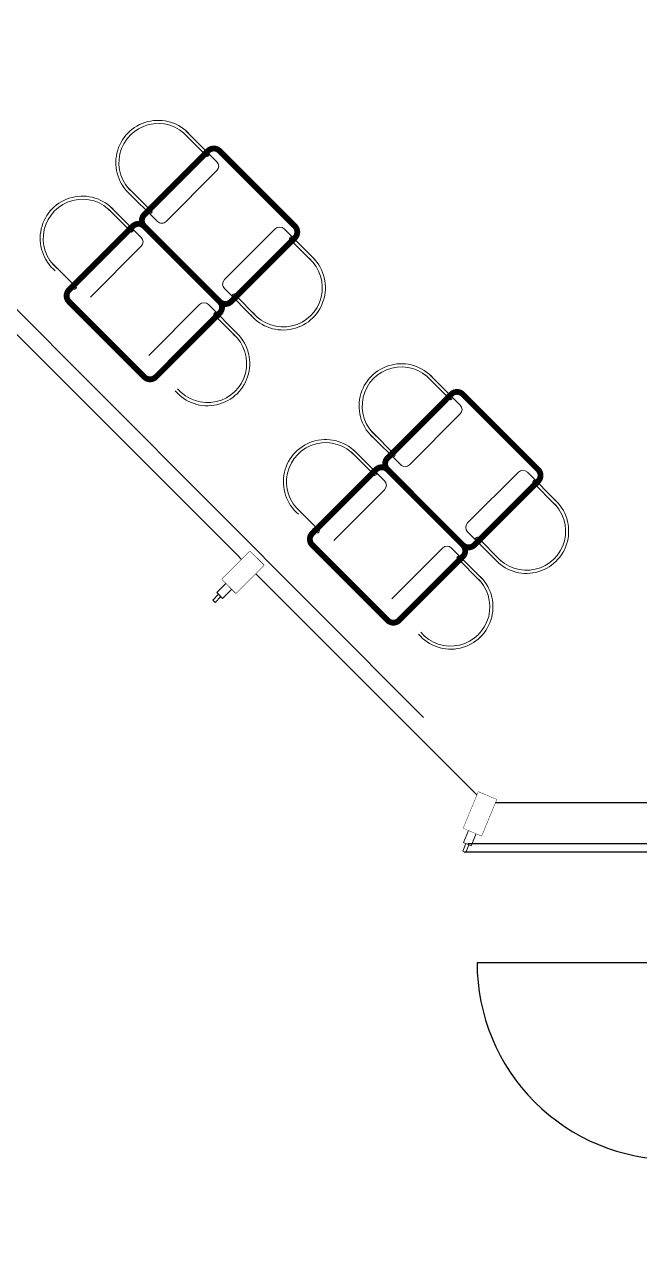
# Model space of a CAD drawing. Header units: centimetres. Extents: x -72470 to -43129, y -18750 to -16337.
# Drawn here: x -64049 to -63674, y -18427 to -17680 of the extents above; entities that cross this region are included whole.
import ezdxf

# ---------------------------------------------------------------- set-up
doc = ezdxf.new("R2010")
doc.units = ezdxf.units.CM
doc.header["$MEASUREMENT"] = 0
for name, color, linetype in [('11-021_3001-BLOK_B_ZEMIN_KAT$0$2DCAM1', 6, 'Continuous'), ('11-021_3001-BLOK_B_ZEMIN_KAT$0$2DKAPI', 180, 'Continuous'), ('11-021_500-BLOK B-str_zemin_kat$0$2DTARAMA1', 253, 'Continuous')]:
    doc.layers.add(name, color=color, linetype=linetype)
doc.layers.add('TEFRIS', color=30, linetype='Continuous', lineweight=9)

# ---------------------------------------------------------------- blocks, each defined once
blk = doc.blocks.new('DDDD')
at = {"layer": 'TEFRIS', "color": 0, "linetype": 'Continuous'}
for p, q in [((-75389.21, -9770.79), (-75389.18, -9770.77)), ((-75389.18, -9770.77), (-75389.21, -9770.79)), ((-75355.24, -9770.94), (-75340.98, -9785.15)), ((-75353.94, -9769.55), (-75335, -9788.42)), ((-75334.99, -9793.81), (-75365.94, -9824.88)), ((-75371.33, -9824.89), (-75390.6, -9805.69)), ((-75374.62, -9818.92), (-75389.19, -9804.4)), ((-75435.41, -9817.01), (-75435.38, -9816.98)), ((-75435.38, -9816.98), (-75435.41, -9817.01)), ((-75401.44, -9817.16), (-75387.18, -9831.37)), ((-75400.14, -9815.77), (-75381.2, -9834.64)), ((-75299.4, -9829.4), (-75330.45, -9860.36)), ((-75275.13, -9848.35), (-75294, -9829.41)), ((-75276.52, -9849.65), (-75290.73, -9835.39)), ((-75381.19, -9840.03), (-75412.14, -9871.1)), ((-75420.83, -9865.14), (-75435.4, -9850.62)), ((-75330.46, -9865.75), (-75311.27, -9885.01)), ((-75324.49, -9869.04), (-75309.97, -9883.61)), ((-75345.61, -9875.61), (-75376.67, -9906.57)), ((-75321.34, -9894.56), (-75340.21, -9875.62)), ((-75322.73, -9895.86), (-75336.94, -9881.6)), ((-75276.36, -9883.61), (-75276.34, -9883.59)), ((-75276.34, -9883.59), (-75276.36, -9883.61))]:
    blk.add_line(p, q, dxfattribs=at)
at = {"layer": 'TEFRIS', "color": 0, "linetype": 'Continuous', "const_width": 3.56}
for points in [[(-75287.42, -9834.87), (-75326.31, -9873.77, -0.414214), (-75333.38, -9873.77), (-75379.35, -9827.81, -0.414214), (-75379.35, -9820.74), (-75340.46, -9781.84, -0.414214), (-75333.39, -9781.84), (-75287.42, -9827.8, -0.414214)], [(-75333.38, -9880.84), (-75372.27, -9919.73, -0.414214), (-75379.34, -9919.73), (-75425.31, -9873.77, -0.414214), (-75425.31, -9866.7), (-75386.42, -9827.81, -0.414214), (-75379.35, -9827.81), (-75333.38, -9873.77, -0.414214)]]:
    blk.add_lwpolyline(points, format="xyb", close=True, dxfattribs=at)
at = {"layer": 'TEFRIS', "color": 0, "linetype": 'Continuous'}
for centre, radius, start, end in [((-75370.91, -9789), 25.81, 41.3071, 229.91069), ((-75370.91, -9789), 23.91, 41.3071, 229.91069), ((-75344.15, -9780.65), 1.87, 284.48696, 345.71678), ((-75341.45, -9783.34), 1.87, 284.48696, 345.71678), ((-75337.69, -9791.12), 3.81, 315.10187, 45.10187), ((-75417.11, -9835.22), 25.81, 41.3071, 229.91069), ((-75417.11, -9835.22), 23.91, 41.3071, 229.91069), ((-75379.14, -9815.76), 1.87, 284.48696, 345.71678), ((-75376.44, -9818.46), 1.87, 284.48696, 345.71678), ((-75390.35, -9826.87), 1.87, 284.48696, 345.71678), ((-75368.64, -9822.19), 3.81, 225.10187, 315.10187), ((-75387.65, -9829.56), 1.87, 284.48696, 345.71678), ((-75383.89, -9837.34), 3.81, 315.10187, 45.10187), ((-75296.7, -9832.1), 3.81, 44.90738, 134.90738), ((-75288.92, -9835.86), 1.87, 104.29246, 165.52229), ((-75286.23, -9838.56), 1.87, 104.29246, 165.52229), ((-75294.57, -9865.32), 25.81, 220.09856, 48.70214), ((-75294.57, -9865.32), 23.91, 220.09856, 48.70214), ((-75425.34, -9861.98), 1.87, 284.48696, 345.71678), ((-75422.64, -9864.67), 1.87, 284.48696, 345.71678), ((-75327.76, -9863.06), 3.81, 134.90738, 224.90738), ((-75324.03, -9870.85), 1.87, 104.29246, 165.52229), ((-75321.34, -9873.55), 1.87, 104.29246, 165.52229), ((-75342.91, -9878.31), 3.81, 44.90738, 134.90738), ((-75335.13, -9882.07), 1.87, 104.29246, 165.52229), ((-75332.44, -9884.77), 1.87, 104.29246, 165.52229), ((-75340.79, -9911.53), 25.81, 220.09856, 48.70214), ((-75340.79, -9911.53), 23.91, 220.09856, 48.70214)]:
    blk.add_arc(centre, radius, start, end, dxfattribs=at)

msp = doc.modelspace()

# ---------------------------------------------------------------- linework, layer by layer
at = {"layer": '11-021_3001-BLOK_B_ZEMIN_KAT$0$2DCAM1'}
for points in [[(-63780.66, -18184.44), (-63652.81, -18184.44), (-63652.81, -18424.46)], [(-63778.58, -18179.44), (-63647.81, -18179.44), (-63647.81, -18424.45)]]:
    msp.add_lwpolyline(points, dxfattribs=at)
at = {"layer": '11-021_3001-BLOK_B_ZEMIN_KAT$0$2DKAPI'}
msp.add_lwpolyline([(-63652.84, -18252.27), (-63772.84, -18252.27, 0.414214), (-63652.84, -18372.27)], format="xyb", dxfattribs=at)
at = {"layer": 'TEFRIS', "color": 0, "linetype": 'Continuous'}
msp.add_lwpolyline([(-64665.81, -17256.85), (-63768.23, -18154.44)], dxfattribs=at)
for points in [[(-63903.07, -18009.69), (-63911.56, -18001.21), (-63928.53, -18018.18), (-63920.05, -18026.66)], [(-63904.49, -18009.69), (-63911.56, -18002.62), (-63927.12, -18018.18), (-63920.05, -18025.25)], [(-63922.52, -18024.19), (-63926.06, -18020.65), (-63931.71, -18026.31), (-63928.18, -18029.84)], [(-63929.24, -18028.78), (-63930.65, -18027.37), (-63934.19, -18030.9), (-63932.77, -18032.32)], [(-63760.95, -18152.55), (-63772.04, -18147.96), (-63781.22, -18170.13), (-63770.14, -18174.72)], [(-63762.26, -18153.09), (-63771.5, -18149.26), (-63779.92, -18169.59), (-63770.68, -18173.42)], [(-63773.37, -18173.38), (-63777.99, -18171.47), (-63781.05, -18178.86), (-63776.43, -18180.77)], [(-63777.82, -18180.2), (-63779.67, -18179.44), (-63781.58, -18184.05), (-63779.73, -18184.82)], [(-63777.82, -18180.2), (-63779.67, -18179.44), (-63781.58, -18184.05), (-63779.73, -18184.82)], [(-63777.82, -18180.2), (-63779.67, -18179.44), (-63781.58, -18184.05), (-63779.73, -18184.82)], [(-63777.82, -18180.2), (-63779.67, -18179.44), (-63781.58, -18184.05), (-63779.73, -18184.82)], [(-63777.82, -18180.2), (-63779.67, -18179.44), (-63781.58, -18184.05), (-63779.73, -18184.82)], [(-63777.82, -18180.2), (-63779.67, -18179.44), (-63781.58, -18184.05), (-63779.73, -18184.82)], [(-63777.82, -18180.2), (-63779.67, -18179.44), (-63781.58, -18184.05), (-63779.73, -18184.82)], [(-63777.82, -18180.2), (-63779.67, -18179.44), (-63781.58, -18184.05), (-63779.73, -18184.82)], [(-63777.82, -18180.2), (-63779.67, -18179.44), (-63781.58, -18184.05), (-63779.73, -18184.82)], [(-63777.82, -18180.2), (-63779.67, -18179.44), (-63781.58, -18184.05), (-63779.73, -18184.82)], [(-63777.82, -18180.2), (-63779.67, -18179.44), (-63781.58, -18184.05), (-63779.73, -18184.82)], [(-63777.82, -18180.2), (-63779.67, -18179.44), (-63781.58, -18184.05), (-63779.73, -18184.82)], [(-63777.82, -18180.2), (-63779.67, -18179.44), (-63781.58, -18184.05), (-63779.73, -18184.82)], [(-63777.82, -18180.2), (-63779.67, -18179.44), (-63781.58, -18184.05), (-63779.73, -18184.82)], [(-63777.82, -18180.2), (-63779.67, -18179.44), (-63781.58, -18184.05), (-63779.73, -18184.82)], [(-63777.82, -18180.2), (-63779.67, -18179.44), (-63781.58, -18184.05), (-63779.73, -18184.82)], [(-63777.82, -18180.2), (-63779.67, -18179.44), (-63781.58, -18184.05), (-63779.73, -18184.82)], [(-63777.82, -18180.2), (-63779.67, -18179.44), (-63781.58, -18184.05), (-63779.73, -18184.82)], [(-63777.82, -18180.2), (-63779.67, -18179.44), (-63781.58, -18184.05), (-63779.73, -18184.82)], [(-63777.82, -18180.2), (-63779.67, -18179.44), (-63781.58, -18184.05), (-63779.73, -18184.82)], [(-63777.82, -18180.2), (-63779.67, -18179.44), (-63781.58, -18184.05), (-63779.73, -18184.82)], [(-63777.82, -18180.2), (-63779.67, -18179.44), (-63781.58, -18184.05), (-63779.73, -18184.82)], [(-63777.82, -18180.2), (-63779.67, -18179.44), (-63781.58, -18184.05), (-63779.73, -18184.82)], [(-63777.82, -18180.2), (-63779.67, -18179.44), (-63781.58, -18184.05), (-63779.73, -18184.82)], [(-63777.82, -18180.2), (-63779.67, -18179.44), (-63781.58, -18184.05), (-63779.73, -18184.82)]]:
    msp.add_lwpolyline(points, close=True, dxfattribs=at)

# ---------------------------------------------------------------- block references
for p in [(11403.34, -7975.01), (11551.84, -8123.51)]:
    msp.add_blockref('DDDD', p, dxfattribs=at)

# ---------------------------------------------------------------- next in the draw order: wipeouts: each hides what was drawn before it
at = {"color": 0, "linetype": 'Continuous'}
for points in [[(-63903.07, -18009.69), (-63920.05, -18026.66), (-63928.53, -18018.18), (-63911.56, -18001.21)], [(-63760.95, -18152.55), (-63770.14, -18174.72), (-63781.22, -18170.13), (-63772.04, -18147.96)]]:
    msp.add_wipeout(points, dxfattribs=at).dxf.layer = 'TEFRIS'

# ---------------------------------------------------------------- next in the draw order: linework, layer by layer
at = {"layer": 'TEFRIS', "color": 0, "linetype": 'Continuous'}
msp.add_lwpolyline([(-64665.81, -17256.85), (-63768.23, -18154.44)], dxfattribs=at)
for points in [[(-63903.07, -18009.69), (-63911.56, -18001.21), (-63928.53, -18018.18), (-63920.05, -18026.66)], [(-63904.49, -18009.69), (-63911.56, -18002.62), (-63927.12, -18018.18), (-63920.05, -18025.25)], [(-63922.52, -18024.19), (-63926.06, -18020.65), (-63931.71, -18026.31), (-63928.18, -18029.84)], [(-63929.24, -18028.78), (-63930.65, -18027.37), (-63934.19, -18030.9), (-63932.77, -18032.32)], [(-63760.95, -18152.55), (-63772.04, -18147.96), (-63781.22, -18170.13), (-63770.14, -18174.72)], [(-63762.26, -18153.09), (-63771.5, -18149.26), (-63779.92, -18169.59), (-63770.68, -18173.42)], [(-63773.37, -18173.38), (-63777.99, -18171.47), (-63781.05, -18178.86), (-63776.43, -18180.77)]]:
    msp.add_lwpolyline(points, close=True, dxfattribs=at)

# ---------------------------------------------------------------- next in the draw order: wipeouts: each hides what was drawn before it
at = {"color": 0, "linetype": 'Continuous'}
for points in [[(-63903.07, -18009.69), (-63920.05, -18026.66), (-63928.53, -18018.18), (-63911.56, -18001.21)], [(-63760.95, -18152.55), (-63770.14, -18174.72), (-63781.22, -18170.13), (-63772.04, -18147.96)]]:
    msp.add_wipeout(points, dxfattribs=at).dxf.layer = 'TEFRIS'

# ---------------------------------------------------------------- next in the draw order: linework, layer by layer
at = {"layer": 'TEFRIS', "color": 0, "linetype": 'Continuous'}
msp.add_lwpolyline([(-64665.81, -17256.85), (-63768.23, -18154.44)], dxfattribs=at)
for points in [[(-63903.07, -18009.69), (-63911.56, -18001.21), (-63928.53, -18018.18), (-63920.05, -18026.66)], [(-63904.49, -18009.69), (-63911.56, -18002.62), (-63927.12, -18018.18), (-63920.05, -18025.25)], [(-63922.52, -18024.19), (-63926.06, -18020.65), (-63931.71, -18026.31), (-63928.18, -18029.84)], [(-63929.24, -18028.78), (-63930.65, -18027.37), (-63934.19, -18030.9), (-63932.77, -18032.32)], [(-63760.95, -18152.55), (-63772.04, -18147.96), (-63781.22, -18170.13), (-63770.14, -18174.72)], [(-63762.26, -18153.09), (-63771.5, -18149.26), (-63779.92, -18169.59), (-63770.68, -18173.42)], [(-63773.37, -18173.38), (-63777.99, -18171.47), (-63781.05, -18178.86), (-63776.43, -18180.77)]]:
    msp.add_lwpolyline(points, close=True, dxfattribs=at)

# ---------------------------------------------------------------- next in the draw order: wipeouts: each hides what was drawn before it
at = {"color": 0, "linetype": 'Continuous'}
for points in [[(-63903.07, -18009.69), (-63920.05, -18026.66), (-63928.53, -18018.18), (-63911.56, -18001.21)], [(-63760.95, -18152.55), (-63770.14, -18174.72), (-63781.22, -18170.13), (-63772.04, -18147.96)]]:
    msp.add_wipeout(points, dxfattribs=at).dxf.layer = 'TEFRIS'

# ---------------------------------------------------------------- next in the draw order: linework, layer by layer
at = {"layer": 'TEFRIS', "color": 0, "linetype": 'Continuous'}
msp.add_lwpolyline([(-64665.81, -17256.85), (-63768.23, -18154.44)], dxfattribs=at)
for points in [[(-63903.07, -18009.69), (-63911.56, -18001.21), (-63928.53, -18018.18), (-63920.05, -18026.66)], [(-63904.49, -18009.69), (-63911.56, -18002.62), (-63927.12, -18018.18), (-63920.05, -18025.25)], [(-63922.52, -18024.19), (-63926.06, -18020.65), (-63931.71, -18026.31), (-63928.18, -18029.84)], [(-63929.24, -18028.78), (-63930.65, -18027.37), (-63934.19, -18030.9), (-63932.77, -18032.32)], [(-63760.95, -18152.55), (-63772.04, -18147.96), (-63781.22, -18170.13), (-63770.14, -18174.72)], [(-63762.26, -18153.09), (-63771.5, -18149.26), (-63779.92, -18169.59), (-63770.68, -18173.42)], [(-63773.37, -18173.38), (-63777.99, -18171.47), (-63781.05, -18178.86), (-63776.43, -18180.77)]]:
    msp.add_lwpolyline(points, close=True, dxfattribs=at)

# ---------------------------------------------------------------- next in the draw order: wipeouts: each hides what was drawn before it
at = {"color": 0, "linetype": 'Continuous'}
for points in [[(-63903.07, -18009.69), (-63920.05, -18026.66), (-63928.53, -18018.18), (-63911.56, -18001.21)], [(-63760.95, -18152.55), (-63770.14, -18174.72), (-63781.22, -18170.13), (-63772.04, -18147.96)]]:
    msp.add_wipeout(points, dxfattribs=at).dxf.layer = 'TEFRIS'

# ---------------------------------------------------------------- next in the draw order: linework, layer by layer
at = {"layer": 'TEFRIS', "color": 0, "linetype": 'Continuous'}
msp.add_lwpolyline([(-64665.81, -17256.85), (-63768.23, -18154.44)], dxfattribs=at)
for points in [[(-63903.07, -18009.69), (-63911.56, -18001.21), (-63928.53, -18018.18), (-63920.05, -18026.66)], [(-63904.49, -18009.69), (-63911.56, -18002.62), (-63927.12, -18018.18), (-63920.05, -18025.25)], [(-63922.52, -18024.19), (-63926.06, -18020.65), (-63931.71, -18026.31), (-63928.18, -18029.84)], [(-63929.24, -18028.78), (-63930.65, -18027.37), (-63934.19, -18030.9), (-63932.77, -18032.32)], [(-63760.95, -18152.55), (-63772.04, -18147.96), (-63781.22, -18170.13), (-63770.14, -18174.72)], [(-63762.26, -18153.09), (-63771.5, -18149.26), (-63779.92, -18169.59), (-63770.68, -18173.42)], [(-63773.37, -18173.38), (-63777.99, -18171.47), (-63781.05, -18178.86), (-63776.43, -18180.77)]]:
    msp.add_lwpolyline(points, close=True, dxfattribs=at)

# ---------------------------------------------------------------- next in the draw order: wipeouts: each hides what was drawn before it
at = {"color": 0, "linetype": 'Continuous'}
for points in [[(-63903.07, -18009.69), (-63920.05, -18026.66), (-63928.53, -18018.18), (-63911.56, -18001.21)], [(-63760.95, -18152.55), (-63770.14, -18174.72), (-63781.22, -18170.13), (-63772.04, -18147.96)]]:
    msp.add_wipeout(points, dxfattribs=at).dxf.layer = 'TEFRIS'

# ---------------------------------------------------------------- next in the draw order: linework, layer by layer
at = {"layer": 'TEFRIS', "color": 0, "linetype": 'Continuous'}
msp.add_lwpolyline([(-64665.81, -17256.85), (-63768.23, -18154.44)], dxfattribs=at)
for points in [[(-63903.07, -18009.69), (-63911.56, -18001.21), (-63928.53, -18018.18), (-63920.05, -18026.66)], [(-63904.49, -18009.69), (-63911.56, -18002.62), (-63927.12, -18018.18), (-63920.05, -18025.25)], [(-63922.52, -18024.19), (-63926.06, -18020.65), (-63931.71, -18026.31), (-63928.18, -18029.84)], [(-63929.24, -18028.78), (-63930.65, -18027.37), (-63934.19, -18030.9), (-63932.77, -18032.32)], [(-63760.95, -18152.55), (-63772.04, -18147.96), (-63781.22, -18170.13), (-63770.14, -18174.72)], [(-63762.26, -18153.09), (-63771.5, -18149.26), (-63779.92, -18169.59), (-63770.68, -18173.42)], [(-63773.37, -18173.38), (-63777.99, -18171.47), (-63781.05, -18178.86), (-63776.43, -18180.77)]]:
    msp.add_lwpolyline(points, close=True, dxfattribs=at)

# ---------------------------------------------------------------- next in the draw order: wipeouts: each hides what was drawn before it
at = {"color": 0, "linetype": 'Continuous'}
for points in [[(-63903.07, -18009.69), (-63920.05, -18026.66), (-63928.53, -18018.18), (-63911.56, -18001.21)], [(-63760.95, -18152.55), (-63770.14, -18174.72), (-63781.22, -18170.13), (-63772.04, -18147.96)]]:
    msp.add_wipeout(points, dxfattribs=at).dxf.layer = 'TEFRIS'

# ---------------------------------------------------------------- next in the draw order: linework, layer by layer
at = {"layer": 'TEFRIS', "color": 0, "linetype": 'Continuous'}
msp.add_lwpolyline([(-64665.81, -17256.85), (-63768.23, -18154.44)], dxfattribs=at)
for points in [[(-63903.07, -18009.69), (-63911.56, -18001.21), (-63928.53, -18018.18), (-63920.05, -18026.66)], [(-63904.49, -18009.69), (-63911.56, -18002.62), (-63927.12, -18018.18), (-63920.05, -18025.25)], [(-63922.52, -18024.19), (-63926.06, -18020.65), (-63931.71, -18026.31), (-63928.18, -18029.84)], [(-63929.24, -18028.78), (-63930.65, -18027.37), (-63934.19, -18030.9), (-63932.77, -18032.32)], [(-63760.95, -18152.55), (-63772.04, -18147.96), (-63781.22, -18170.13), (-63770.14, -18174.72)], [(-63762.26, -18153.09), (-63771.5, -18149.26), (-63779.92, -18169.59), (-63770.68, -18173.42)], [(-63773.37, -18173.38), (-63777.99, -18171.47), (-63781.05, -18178.86), (-63776.43, -18180.77)]]:
    msp.add_lwpolyline(points, close=True, dxfattribs=at)

# ---------------------------------------------------------------- next in the draw order: wipeouts: each hides what was drawn before it
at = {"color": 0, "linetype": 'Continuous'}
for points in [[(-63903.07, -18009.69), (-63920.05, -18026.66), (-63928.53, -18018.18), (-63911.56, -18001.21)], [(-63760.95, -18152.55), (-63770.14, -18174.72), (-63781.22, -18170.13), (-63772.04, -18147.96)]]:
    msp.add_wipeout(points, dxfattribs=at).dxf.layer = 'TEFRIS'

# ---------------------------------------------------------------- next in the draw order: linework, layer by layer
at = {"layer": 'TEFRIS', "color": 0, "linetype": 'Continuous'}
msp.add_lwpolyline([(-64665.81, -17256.85), (-63768.23, -18154.44)], dxfattribs=at)
for points in [[(-63903.07, -18009.69), (-63911.56, -18001.21), (-63928.53, -18018.18), (-63920.05, -18026.66)], [(-63904.49, -18009.69), (-63911.56, -18002.62), (-63927.12, -18018.18), (-63920.05, -18025.25)], [(-63922.52, -18024.19), (-63926.06, -18020.65), (-63931.71, -18026.31), (-63928.18, -18029.84)], [(-63929.24, -18028.78), (-63930.65, -18027.37), (-63934.19, -18030.9), (-63932.77, -18032.32)], [(-63760.95, -18152.55), (-63772.04, -18147.96), (-63781.22, -18170.13), (-63770.14, -18174.72)], [(-63762.26, -18153.09), (-63771.5, -18149.26), (-63779.92, -18169.59), (-63770.68, -18173.42)], [(-63773.37, -18173.38), (-63777.99, -18171.47), (-63781.05, -18178.86), (-63776.43, -18180.77)]]:
    msp.add_lwpolyline(points, close=True, dxfattribs=at)

# ---------------------------------------------------------------- next in the draw order: wipeouts: each hides what was drawn before it
at = {"color": 0, "linetype": 'Continuous'}
for points in [[(-63903.07, -18009.69), (-63920.05, -18026.66), (-63928.53, -18018.18), (-63911.56, -18001.21)], [(-63760.95, -18152.55), (-63770.14, -18174.72), (-63781.22, -18170.13), (-63772.04, -18147.96)]]:
    msp.add_wipeout(points, dxfattribs=at).dxf.layer = 'TEFRIS'

# ---------------------------------------------------------------- next in the draw order: linework, layer by layer
at = {"layer": 'TEFRIS', "color": 0, "linetype": 'Continuous'}
msp.add_lwpolyline([(-64665.81, -17256.85), (-63768.23, -18154.44)], dxfattribs=at)
for points in [[(-63903.07, -18009.69), (-63911.56, -18001.21), (-63928.53, -18018.18), (-63920.05, -18026.66)], [(-63904.49, -18009.69), (-63911.56, -18002.62), (-63927.12, -18018.18), (-63920.05, -18025.25)], [(-63922.52, -18024.19), (-63926.06, -18020.65), (-63931.71, -18026.31), (-63928.18, -18029.84)], [(-63929.24, -18028.78), (-63930.65, -18027.37), (-63934.19, -18030.9), (-63932.77, -18032.32)], [(-63760.95, -18152.55), (-63772.04, -18147.96), (-63781.22, -18170.13), (-63770.14, -18174.72)], [(-63762.26, -18153.09), (-63771.5, -18149.26), (-63779.92, -18169.59), (-63770.68, -18173.42)], [(-63773.37, -18173.38), (-63777.99, -18171.47), (-63781.05, -18178.86), (-63776.43, -18180.77)]]:
    msp.add_lwpolyline(points, close=True, dxfattribs=at)

# ---------------------------------------------------------------- next in the draw order: wipeouts: each hides what was drawn before it
at = {"color": 0, "linetype": 'Continuous'}
for points in [[(-63903.07, -18009.69), (-63920.05, -18026.66), (-63928.53, -18018.18), (-63911.56, -18001.21)], [(-63760.95, -18152.55), (-63770.14, -18174.72), (-63781.22, -18170.13), (-63772.04, -18147.96)]]:
    msp.add_wipeout(points, dxfattribs=at).dxf.layer = 'TEFRIS'

# ---------------------------------------------------------------- next in the draw order: linework, layer by layer
at = {"layer": 'TEFRIS', "color": 0, "linetype": 'Continuous'}
msp.add_lwpolyline([(-64665.81, -17256.85), (-63768.23, -18154.44)], dxfattribs=at)
for points in [[(-63903.07, -18009.69), (-63911.56, -18001.21), (-63928.53, -18018.18), (-63920.05, -18026.66)], [(-63904.49, -18009.69), (-63911.56, -18002.62), (-63927.12, -18018.18), (-63920.05, -18025.25)], [(-63922.52, -18024.19), (-63926.06, -18020.65), (-63931.71, -18026.31), (-63928.18, -18029.84)], [(-63929.24, -18028.78), (-63930.65, -18027.37), (-63934.19, -18030.9), (-63932.77, -18032.32)], [(-63760.95, -18152.55), (-63772.04, -18147.96), (-63781.22, -18170.13), (-63770.14, -18174.72)], [(-63762.26, -18153.09), (-63771.5, -18149.26), (-63779.92, -18169.59), (-63770.68, -18173.42)], [(-63773.37, -18173.38), (-63777.99, -18171.47), (-63781.05, -18178.86), (-63776.43, -18180.77)]]:
    msp.add_lwpolyline(points, close=True, dxfattribs=at)

# ---------------------------------------------------------------- next in the draw order: wipeouts: each hides what was drawn before it
at = {"color": 0, "linetype": 'Continuous'}
for points in [[(-63903.07, -18009.69), (-63920.05, -18026.66), (-63928.53, -18018.18), (-63911.56, -18001.21)], [(-63760.95, -18152.55), (-63770.14, -18174.72), (-63781.22, -18170.13), (-63772.04, -18147.96)]]:
    msp.add_wipeout(points, dxfattribs=at).dxf.layer = 'TEFRIS'

# ---------------------------------------------------------------- next in the draw order: linework, layer by layer
at = {"layer": 'TEFRIS', "color": 0, "linetype": 'Continuous'}
msp.add_lwpolyline([(-64665.81, -17256.85), (-63768.23, -18154.44)], dxfattribs=at)
for points in [[(-63903.07, -18009.69), (-63911.56, -18001.21), (-63928.53, -18018.18), (-63920.05, -18026.66)], [(-63904.49, -18009.69), (-63911.56, -18002.62), (-63927.12, -18018.18), (-63920.05, -18025.25)], [(-63922.52, -18024.19), (-63926.06, -18020.65), (-63931.71, -18026.31), (-63928.18, -18029.84)], [(-63929.24, -18028.78), (-63930.65, -18027.37), (-63934.19, -18030.9), (-63932.77, -18032.32)], [(-63760.95, -18152.55), (-63772.04, -18147.96), (-63781.22, -18170.13), (-63770.14, -18174.72)], [(-63762.26, -18153.09), (-63771.5, -18149.26), (-63779.92, -18169.59), (-63770.68, -18173.42)], [(-63773.37, -18173.38), (-63777.99, -18171.47), (-63781.05, -18178.86), (-63776.43, -18180.77)]]:
    msp.add_lwpolyline(points, close=True, dxfattribs=at)

# ---------------------------------------------------------------- next in the draw order: wipeouts: each hides what was drawn before it
at = {"color": 0, "linetype": 'Continuous'}
for points in [[(-63903.07, -18009.69), (-63920.05, -18026.66), (-63928.53, -18018.18), (-63911.56, -18001.21)], [(-63760.95, -18152.55), (-63770.14, -18174.72), (-63781.22, -18170.13), (-63772.04, -18147.96)]]:
    msp.add_wipeout(points, dxfattribs=at).dxf.layer = 'TEFRIS'

# ---------------------------------------------------------------- next in the draw order: linework, layer by layer
at = {"layer": 'TEFRIS', "color": 0, "linetype": 'Continuous'}
msp.add_lwpolyline([(-64665.81, -17256.85), (-63768.23, -18154.44)], dxfattribs=at)
for points in [[(-63903.07, -18009.69), (-63911.56, -18001.21), (-63928.53, -18018.18), (-63920.05, -18026.66)], [(-63904.49, -18009.69), (-63911.56, -18002.62), (-63927.12, -18018.18), (-63920.05, -18025.25)], [(-63922.52, -18024.19), (-63926.06, -18020.65), (-63931.71, -18026.31), (-63928.18, -18029.84)], [(-63929.24, -18028.78), (-63930.65, -18027.37), (-63934.19, -18030.9), (-63932.77, -18032.32)], [(-63760.95, -18152.55), (-63772.04, -18147.96), (-63781.22, -18170.13), (-63770.14, -18174.72)], [(-63762.26, -18153.09), (-63771.5, -18149.26), (-63779.92, -18169.59), (-63770.68, -18173.42)], [(-63773.37, -18173.38), (-63777.99, -18171.47), (-63781.05, -18178.86), (-63776.43, -18180.77)]]:
    msp.add_lwpolyline(points, close=True, dxfattribs=at)

# ---------------------------------------------------------------- next in the draw order: wipeouts: each hides what was drawn before it
at = {"color": 0, "linetype": 'Continuous'}
for points in [[(-63903.07, -18009.69), (-63920.05, -18026.66), (-63928.53, -18018.18), (-63911.56, -18001.21)], [(-63760.95, -18152.55), (-63770.14, -18174.72), (-63781.22, -18170.13), (-63772.04, -18147.96)]]:
    msp.add_wipeout(points, dxfattribs=at).dxf.layer = 'TEFRIS'

# ---------------------------------------------------------------- next in the draw order: linework, layer by layer
at = {"layer": 'TEFRIS', "color": 0, "linetype": 'Continuous'}
msp.add_lwpolyline([(-64665.81, -17256.85), (-63768.23, -18154.44)], dxfattribs=at)
for points in [[(-63903.07, -18009.69), (-63911.56, -18001.21), (-63928.53, -18018.18), (-63920.05, -18026.66)], [(-63904.49, -18009.69), (-63911.56, -18002.62), (-63927.12, -18018.18), (-63920.05, -18025.25)], [(-63922.52, -18024.19), (-63926.06, -18020.65), (-63931.71, -18026.31), (-63928.18, -18029.84)], [(-63929.24, -18028.78), (-63930.65, -18027.37), (-63934.19, -18030.9), (-63932.77, -18032.32)], [(-63760.95, -18152.55), (-63772.04, -18147.96), (-63781.22, -18170.13), (-63770.14, -18174.72)], [(-63762.26, -18153.09), (-63771.5, -18149.26), (-63779.92, -18169.59), (-63770.68, -18173.42)], [(-63773.37, -18173.38), (-63777.99, -18171.47), (-63781.05, -18178.86), (-63776.43, -18180.77)]]:
    msp.add_lwpolyline(points, close=True, dxfattribs=at)

# ---------------------------------------------------------------- next in the draw order: wipeouts: each hides what was drawn before it
at = {"color": 0, "linetype": 'Continuous'}
for points in [[(-63903.07, -18009.69), (-63920.05, -18026.66), (-63928.53, -18018.18), (-63911.56, -18001.21)], [(-63760.95, -18152.55), (-63770.14, -18174.72), (-63781.22, -18170.13), (-63772.04, -18147.96)]]:
    msp.add_wipeout(points, dxfattribs=at).dxf.layer = 'TEFRIS'

# ---------------------------------------------------------------- next in the draw order: linework, layer by layer
at = {"layer": 'TEFRIS', "color": 0, "linetype": 'Continuous'}
msp.add_lwpolyline([(-64665.81, -17256.85), (-63768.23, -18154.44)], dxfattribs=at)
for points in [[(-63903.07, -18009.69), (-63911.56, -18001.21), (-63928.53, -18018.18), (-63920.05, -18026.66)], [(-63904.49, -18009.69), (-63911.56, -18002.62), (-63927.12, -18018.18), (-63920.05, -18025.25)], [(-63922.52, -18024.19), (-63926.06, -18020.65), (-63931.71, -18026.31), (-63928.18, -18029.84)], [(-63929.24, -18028.78), (-63930.65, -18027.37), (-63934.19, -18030.9), (-63932.77, -18032.32)], [(-63760.95, -18152.55), (-63772.04, -18147.96), (-63781.22, -18170.13), (-63770.14, -18174.72)], [(-63762.26, -18153.09), (-63771.5, -18149.26), (-63779.92, -18169.59), (-63770.68, -18173.42)], [(-63773.37, -18173.38), (-63777.99, -18171.47), (-63781.05, -18178.86), (-63776.43, -18180.77)]]:
    msp.add_lwpolyline(points, close=True, dxfattribs=at)

# ---------------------------------------------------------------- next in the draw order: wipeouts: each hides what was drawn before it
at = {"color": 0, "linetype": 'Continuous'}
for points in [[(-63903.07, -18009.69), (-63920.05, -18026.66), (-63928.53, -18018.18), (-63911.56, -18001.21)], [(-63760.95, -18152.55), (-63770.14, -18174.72), (-63781.22, -18170.13), (-63772.04, -18147.96)]]:
    msp.add_wipeout(points, dxfattribs=at).dxf.layer = 'TEFRIS'

# ---------------------------------------------------------------- next in the draw order: linework, layer by layer
at = {"layer": 'TEFRIS', "color": 0, "linetype": 'Continuous'}
msp.add_lwpolyline([(-64665.81, -17256.85), (-63768.23, -18154.44)], dxfattribs=at)
for points in [[(-63903.07, -18009.69), (-63911.56, -18001.21), (-63928.53, -18018.18), (-63920.05, -18026.66)], [(-63904.49, -18009.69), (-63911.56, -18002.62), (-63927.12, -18018.18), (-63920.05, -18025.25)], [(-63922.52, -18024.19), (-63926.06, -18020.65), (-63931.71, -18026.31), (-63928.18, -18029.84)], [(-63929.24, -18028.78), (-63930.65, -18027.37), (-63934.19, -18030.9), (-63932.77, -18032.32)], [(-63760.95, -18152.55), (-63772.04, -18147.96), (-63781.22, -18170.13), (-63770.14, -18174.72)], [(-63762.26, -18153.09), (-63771.5, -18149.26), (-63779.92, -18169.59), (-63770.68, -18173.42)], [(-63773.37, -18173.38), (-63777.99, -18171.47), (-63781.05, -18178.86), (-63776.43, -18180.77)]]:
    msp.add_lwpolyline(points, close=True, dxfattribs=at)

# ---------------------------------------------------------------- next in the draw order: wipeouts: each hides what was drawn before it
at = {"color": 0, "linetype": 'Continuous'}
for points in [[(-63903.07, -18009.69), (-63920.05, -18026.66), (-63928.53, -18018.18), (-63911.56, -18001.21)], [(-63760.95, -18152.55), (-63770.14, -18174.72), (-63781.22, -18170.13), (-63772.04, -18147.96)]]:
    msp.add_wipeout(points, dxfattribs=at).dxf.layer = 'TEFRIS'

# ---------------------------------------------------------------- next in the draw order: linework, layer by layer
at = {"layer": 'TEFRIS', "color": 0, "linetype": 'Continuous'}
msp.add_lwpolyline([(-64665.81, -17256.85), (-63768.23, -18154.44)], dxfattribs=at)
for points in [[(-63903.07, -18009.69), (-63911.56, -18001.21), (-63928.53, -18018.18), (-63920.05, -18026.66)], [(-63904.49, -18009.69), (-63911.56, -18002.62), (-63927.12, -18018.18), (-63920.05, -18025.25)], [(-63922.52, -18024.19), (-63926.06, -18020.65), (-63931.71, -18026.31), (-63928.18, -18029.84)], [(-63929.24, -18028.78), (-63930.65, -18027.37), (-63934.19, -18030.9), (-63932.77, -18032.32)], [(-63760.95, -18152.55), (-63772.04, -18147.96), (-63781.22, -18170.13), (-63770.14, -18174.72)], [(-63762.26, -18153.09), (-63771.5, -18149.26), (-63779.92, -18169.59), (-63770.68, -18173.42)], [(-63773.37, -18173.38), (-63777.99, -18171.47), (-63781.05, -18178.86), (-63776.43, -18180.77)]]:
    msp.add_lwpolyline(points, close=True, dxfattribs=at)

# ---------------------------------------------------------------- next in the draw order: wipeouts: each hides what was drawn before it
at = {"color": 0, "linetype": 'Continuous'}
for points in [[(-63903.07, -18009.69), (-63920.05, -18026.66), (-63928.53, -18018.18), (-63911.56, -18001.21)], [(-63760.95, -18152.55), (-63770.14, -18174.72), (-63781.22, -18170.13), (-63772.04, -18147.96)]]:
    msp.add_wipeout(points, dxfattribs=at).dxf.layer = 'TEFRIS'

# ---------------------------------------------------------------- next in the draw order: linework, layer by layer
at = {"layer": 'TEFRIS', "color": 0, "linetype": 'Continuous'}
msp.add_lwpolyline([(-64665.81, -17256.85), (-63768.23, -18154.44)], dxfattribs=at)
for points in [[(-63903.07, -18009.69), (-63911.56, -18001.21), (-63928.53, -18018.18), (-63920.05, -18026.66)], [(-63904.49, -18009.69), (-63911.56, -18002.62), (-63927.12, -18018.18), (-63920.05, -18025.25)], [(-63922.52, -18024.19), (-63926.06, -18020.65), (-63931.71, -18026.31), (-63928.18, -18029.84)], [(-63929.24, -18028.78), (-63930.65, -18027.37), (-63934.19, -18030.9), (-63932.77, -18032.32)], [(-63760.95, -18152.55), (-63772.04, -18147.96), (-63781.22, -18170.13), (-63770.14, -18174.72)], [(-63762.26, -18153.09), (-63771.5, -18149.26), (-63779.92, -18169.59), (-63770.68, -18173.42)], [(-63773.37, -18173.38), (-63777.99, -18171.47), (-63781.05, -18178.86), (-63776.43, -18180.77)]]:
    msp.add_lwpolyline(points, close=True, dxfattribs=at)

# ---------------------------------------------------------------- next in the draw order: wipeouts: each hides what was drawn before it
at = {"color": 0, "linetype": 'Continuous'}
for points in [[(-63903.07, -18009.69), (-63920.05, -18026.66), (-63928.53, -18018.18), (-63911.56, -18001.21)], [(-63760.95, -18152.55), (-63770.14, -18174.72), (-63781.22, -18170.13), (-63772.04, -18147.96)]]:
    msp.add_wipeout(points, dxfattribs=at).dxf.layer = 'TEFRIS'

# ---------------------------------------------------------------- next in the draw order: linework, layer by layer
at = {"layer": 'TEFRIS', "color": 0, "linetype": 'Continuous'}
msp.add_lwpolyline([(-64665.81, -17256.85), (-63768.23, -18154.44)], dxfattribs=at)
for points in [[(-63903.07, -18009.69), (-63911.56, -18001.21), (-63928.53, -18018.18), (-63920.05, -18026.66)], [(-63904.49, -18009.69), (-63911.56, -18002.62), (-63927.12, -18018.18), (-63920.05, -18025.25)], [(-63922.52, -18024.19), (-63926.06, -18020.65), (-63931.71, -18026.31), (-63928.18, -18029.84)], [(-63929.24, -18028.78), (-63930.65, -18027.37), (-63934.19, -18030.9), (-63932.77, -18032.32)], [(-63760.95, -18152.55), (-63772.04, -18147.96), (-63781.22, -18170.13), (-63770.14, -18174.72)], [(-63762.26, -18153.09), (-63771.5, -18149.26), (-63779.92, -18169.59), (-63770.68, -18173.42)], [(-63773.37, -18173.38), (-63777.99, -18171.47), (-63781.05, -18178.86), (-63776.43, -18180.77)]]:
    msp.add_lwpolyline(points, close=True, dxfattribs=at)

# ---------------------------------------------------------------- next in the draw order: wipeouts: each hides what was drawn before it
at = {"color": 0, "linetype": 'Continuous'}
for points in [[(-63903.07, -18009.69), (-63920.05, -18026.66), (-63928.53, -18018.18), (-63911.56, -18001.21)], [(-63760.95, -18152.55), (-63770.14, -18174.72), (-63781.22, -18170.13), (-63772.04, -18147.96)]]:
    msp.add_wipeout(points, dxfattribs=at).dxf.layer = 'TEFRIS'

# ---------------------------------------------------------------- next in the draw order: linework, layer by layer
at = {"layer": 'TEFRIS', "color": 0, "linetype": 'Continuous'}
msp.add_lwpolyline([(-64665.81, -17256.85), (-63768.23, -18154.44)], dxfattribs=at)
for points in [[(-63903.07, -18009.69), (-63911.56, -18001.21), (-63928.53, -18018.18), (-63920.05, -18026.66)], [(-63904.49, -18009.69), (-63911.56, -18002.62), (-63927.12, -18018.18), (-63920.05, -18025.25)], [(-63922.52, -18024.19), (-63926.06, -18020.65), (-63931.71, -18026.31), (-63928.18, -18029.84)], [(-63929.24, -18028.78), (-63930.65, -18027.37), (-63934.19, -18030.9), (-63932.77, -18032.32)], [(-63760.95, -18152.55), (-63772.04, -18147.96), (-63781.22, -18170.13), (-63770.14, -18174.72)], [(-63762.26, -18153.09), (-63771.5, -18149.26), (-63779.92, -18169.59), (-63770.68, -18173.42)], [(-63773.37, -18173.38), (-63777.99, -18171.47), (-63781.05, -18178.86), (-63776.43, -18180.77)]]:
    msp.add_lwpolyline(points, close=True, dxfattribs=at)

# ---------------------------------------------------------------- next in the draw order: wipeouts: each hides what was drawn before it
at = {"color": 0, "linetype": 'Continuous'}
for points in [[(-63903.07, -18009.69), (-63920.05, -18026.66), (-63928.53, -18018.18), (-63911.56, -18001.21)], [(-63760.95, -18152.55), (-63770.14, -18174.72), (-63781.22, -18170.13), (-63772.04, -18147.96)]]:
    msp.add_wipeout(points, dxfattribs=at).dxf.layer = 'TEFRIS'

# ---------------------------------------------------------------- next in the draw order: linework, layer by layer
at = {"layer": 'TEFRIS', "color": 0, "linetype": 'Continuous'}
msp.add_lwpolyline([(-64665.81, -17256.85), (-63768.23, -18154.44)], dxfattribs=at)
for points in [[(-63903.07, -18009.69), (-63911.56, -18001.21), (-63928.53, -18018.18), (-63920.05, -18026.66)], [(-63904.49, -18009.69), (-63911.56, -18002.62), (-63927.12, -18018.18), (-63920.05, -18025.25)], [(-63922.52, -18024.19), (-63926.06, -18020.65), (-63931.71, -18026.31), (-63928.18, -18029.84)], [(-63929.24, -18028.78), (-63930.65, -18027.37), (-63934.19, -18030.9), (-63932.77, -18032.32)], [(-63760.95, -18152.55), (-63772.04, -18147.96), (-63781.22, -18170.13), (-63770.14, -18174.72)], [(-63762.26, -18153.09), (-63771.5, -18149.26), (-63779.92, -18169.59), (-63770.68, -18173.42)], [(-63773.37, -18173.38), (-63777.99, -18171.47), (-63781.05, -18178.86), (-63776.43, -18180.77)]]:
    msp.add_lwpolyline(points, close=True, dxfattribs=at)

# ---------------------------------------------------------------- next in the draw order: wipeouts: each hides what was drawn before it
at = {"color": 0, "linetype": 'Continuous'}
for points in [[(-63903.07, -18009.69), (-63920.05, -18026.66), (-63928.53, -18018.18), (-63911.56, -18001.21)], [(-63760.95, -18152.55), (-63770.14, -18174.72), (-63781.22, -18170.13), (-63772.04, -18147.96)]]:
    msp.add_wipeout(points, dxfattribs=at).dxf.layer = 'TEFRIS'

# ---------------------------------------------------------------- next in the draw order: linework, layer by layer
at = {"layer": 'TEFRIS', "color": 0, "linetype": 'Continuous'}
msp.add_lwpolyline([(-64665.81, -17256.85), (-63768.23, -18154.44)], dxfattribs=at)
for points in [[(-63903.07, -18009.69), (-63911.56, -18001.21), (-63928.53, -18018.18), (-63920.05, -18026.66)], [(-63904.49, -18009.69), (-63911.56, -18002.62), (-63927.12, -18018.18), (-63920.05, -18025.25)], [(-63922.52, -18024.19), (-63926.06, -18020.65), (-63931.71, -18026.31), (-63928.18, -18029.84)], [(-63929.24, -18028.78), (-63930.65, -18027.37), (-63934.19, -18030.9), (-63932.77, -18032.32)], [(-63760.95, -18152.55), (-63772.04, -18147.96), (-63781.22, -18170.13), (-63770.14, -18174.72)], [(-63762.26, -18153.09), (-63771.5, -18149.26), (-63779.92, -18169.59), (-63770.68, -18173.42)], [(-63773.37, -18173.38), (-63777.99, -18171.47), (-63781.05, -18178.86), (-63776.43, -18180.77)]]:
    msp.add_lwpolyline(points, close=True, dxfattribs=at)

# ---------------------------------------------------------------- next in the draw order: wipeouts: each hides what was drawn before it
at = {"color": 0, "linetype": 'Continuous'}
for points in [[(-63903.07, -18009.69), (-63920.05, -18026.66), (-63928.53, -18018.18), (-63911.56, -18001.21)], [(-63760.95, -18152.55), (-63770.14, -18174.72), (-63781.22, -18170.13), (-63772.04, -18147.96)]]:
    msp.add_wipeout(points, dxfattribs=at).dxf.layer = 'TEFRIS'

# ---------------------------------------------------------------- next in the draw order: linework, layer by layer
at = {"layer": 'TEFRIS', "color": 0, "linetype": 'Continuous'}
msp.add_lwpolyline([(-64665.81, -17256.85), (-63768.23, -18154.44)], dxfattribs=at)
for points in [[(-63903.07, -18009.69), (-63911.56, -18001.21), (-63928.53, -18018.18), (-63920.05, -18026.66)], [(-63904.49, -18009.69), (-63911.56, -18002.62), (-63927.12, -18018.18), (-63920.05, -18025.25)], [(-63922.52, -18024.19), (-63926.06, -18020.65), (-63931.71, -18026.31), (-63928.18, -18029.84)], [(-63929.24, -18028.78), (-63930.65, -18027.37), (-63934.19, -18030.9), (-63932.77, -18032.32)], [(-63760.95, -18152.55), (-63772.04, -18147.96), (-63781.22, -18170.13), (-63770.14, -18174.72)], [(-63762.26, -18153.09), (-63771.5, -18149.26), (-63779.92, -18169.59), (-63770.68, -18173.42)], [(-63773.37, -18173.38), (-63777.99, -18171.47), (-63781.05, -18178.86), (-63776.43, -18180.77)]]:
    msp.add_lwpolyline(points, close=True, dxfattribs=at)

# ---------------------------------------------------------------- next in the draw order: wipeouts: each hides what was drawn before it
at = {"color": 0, "linetype": 'Continuous'}
for points in [[(-63903.07, -18009.69), (-63920.05, -18026.66), (-63928.53, -18018.18), (-63911.56, -18001.21)], [(-63760.95, -18152.55), (-63770.14, -18174.72), (-63781.22, -18170.13), (-63772.04, -18147.96)]]:
    msp.add_wipeout(points, dxfattribs=at).dxf.layer = 'TEFRIS'

# ---------------------------------------------------------------- next in the draw order: linework, layer by layer
at = {"layer": 'TEFRIS', "color": 0, "linetype": 'Continuous'}
msp.add_lwpolyline([(-64665.81, -17256.85), (-63768.23, -18154.44)], dxfattribs=at)
for points in [[(-63903.07, -18009.69), (-63911.56, -18001.21), (-63928.53, -18018.18), (-63920.05, -18026.66)], [(-63904.49, -18009.69), (-63911.56, -18002.62), (-63927.12, -18018.18), (-63920.05, -18025.25)], [(-63922.52, -18024.19), (-63926.06, -18020.65), (-63931.71, -18026.31), (-63928.18, -18029.84)], [(-63929.24, -18028.78), (-63930.65, -18027.37), (-63934.19, -18030.9), (-63932.77, -18032.32)], [(-63760.95, -18152.55), (-63772.04, -18147.96), (-63781.22, -18170.13), (-63770.14, -18174.72)], [(-63762.26, -18153.09), (-63771.5, -18149.26), (-63779.92, -18169.59), (-63770.68, -18173.42)], [(-63773.37, -18173.38), (-63777.99, -18171.47), (-63781.05, -18178.86), (-63776.43, -18180.77)]]:
    msp.add_lwpolyline(points, close=True, dxfattribs=at)

# ---------------------------------------------------------------- next in the draw order: wipeouts: each hides what was drawn before it
at = {"color": 0, "linetype": 'Continuous'}
for points in [[(-63903.07, -18009.69), (-63920.05, -18026.66), (-63928.53, -18018.18), (-63911.56, -18001.21)], [(-63760.95, -18152.55), (-63770.14, -18174.72), (-63781.22, -18170.13), (-63772.04, -18147.96)]]:
    msp.add_wipeout(points, dxfattribs=at).dxf.layer = 'TEFRIS'

# ---------------------------------------------------------------- next in the draw order: linework, layer by layer
at = {"layer": 'TEFRIS', "color": 0, "linetype": 'Continuous'}
msp.add_lwpolyline([(-64665.81, -17256.85), (-63768.23, -18154.44)], dxfattribs=at)
for points in [[(-63903.07, -18009.69), (-63911.56, -18001.21), (-63928.53, -18018.18), (-63920.05, -18026.66)], [(-63904.49, -18009.69), (-63911.56, -18002.62), (-63927.12, -18018.18), (-63920.05, -18025.25)], [(-63922.52, -18024.19), (-63926.06, -18020.65), (-63931.71, -18026.31), (-63928.18, -18029.84)], [(-63929.24, -18028.78), (-63930.65, -18027.37), (-63934.19, -18030.9), (-63932.77, -18032.32)], [(-63760.95, -18152.55), (-63772.04, -18147.96), (-63781.22, -18170.13), (-63770.14, -18174.72)], [(-63762.26, -18153.09), (-63771.5, -18149.26), (-63779.92, -18169.59), (-63770.68, -18173.42)], [(-63773.37, -18173.38), (-63777.99, -18171.47), (-63781.05, -18178.86), (-63776.43, -18180.77)]]:
    msp.add_lwpolyline(points, close=True, dxfattribs=at)

# ---------------------------------------------------------------- next in the draw order: wipeouts: each hides what was drawn before it
at = {"color": 0, "linetype": 'Continuous'}
for points in [[(-63903.07, -18009.69), (-63920.05, -18026.66), (-63928.53, -18018.18), (-63911.56, -18001.21)], [(-63760.95, -18152.55), (-63770.14, -18174.72), (-63781.22, -18170.13), (-63772.04, -18147.96)]]:
    msp.add_wipeout(points, dxfattribs=at).dxf.layer = 'TEFRIS'

# ---------------------------------------------------------------- next in the draw order: linework, layer by layer
at = {"layer": '11-021_3001-BLOK_B_ZEMIN_KAT$0$2DCAM1'}
msp.add_lwpolyline([(-63768.23, -18154.44), (-63622.81, -18154.44), (-63622.81, -18426.53)], dxfattribs=at)
at = {"layer": 'TEFRIS', "color": 0, "linetype": 'Continuous'}
msp.add_lwpolyline([(-64665.81, -17256.85), (-63768.23, -18154.44)], dxfattribs=at)
for points in [[(-63903.07, -18009.69), (-63911.56, -18001.21), (-63928.53, -18018.18), (-63920.05, -18026.66)], [(-63904.49, -18009.69), (-63911.56, -18002.62), (-63927.12, -18018.18), (-63920.05, -18025.25)], [(-63922.52, -18024.19), (-63926.06, -18020.65), (-63931.71, -18026.31), (-63928.18, -18029.84)], [(-63929.24, -18028.78), (-63930.65, -18027.37), (-63934.19, -18030.9), (-63932.77, -18032.32)], [(-63760.95, -18152.55), (-63772.04, -18147.96), (-63781.22, -18170.13), (-63770.14, -18174.72)], [(-63762.26, -18153.09), (-63771.5, -18149.26), (-63779.92, -18169.59), (-63770.68, -18173.42)], [(-63773.37, -18173.38), (-63777.99, -18171.47), (-63781.05, -18178.86), (-63776.43, -18180.77)]]:
    msp.add_lwpolyline(points, close=True, dxfattribs=at)

# ---------------------------------------------------------------- next in the draw order: wipeouts: each hides what was drawn before it
at = {"color": 0, "linetype": 'Continuous'}
for points in [[(-63903.07, -18009.69), (-63920.05, -18026.66), (-63928.53, -18018.18), (-63911.56, -18001.21)], [(-63760.95, -18152.55), (-63770.14, -18174.72), (-63781.22, -18170.13), (-63772.04, -18147.96)]]:
    msp.add_wipeout(points, dxfattribs=at).dxf.layer = 'TEFRIS'

# ---------------------------------------------------------------- next in the draw order: hatches: boundary and pattern name
at = {"layer": '11-021_500-BLOK B-str_zemin_kat$0$2DTARAMA1'}
h = msp.add_hatch(dxfattribs=at)
h.set_pattern_fill('ANSI33', color=256, scale=100)
h.set_pattern_definition([(45, (-421164.15, -192690.207), (-17.6776695, 17.6776695), []), (45, (-421146.472, -192690.207), (-17.6776695, 17.6776695), [12.5, -6.25])])
edge = h.paths.add_edge_path()
edge.add_arc((-61102.81, -17219.44), 40, 0, 360)
edge = h.paths.add_edge_path()
edge.add_arc((-61942.81, -17219.44), 40, 0, 360)
edge = h.paths.add_edge_path()
edge.add_arc((-62782.81, -17219.44), 40, 0, 360)
edge = h.paths.add_edge_path()
edge.add_arc((-63622.81, -17219.44), 40, 0, 360)
h.paths.add_polyline_path([(-62490.34, -17053.77), (-62316.58, -17053.77), (-62316.58, -17007.82), (-62490.34, -17007.82)], flags=9)
h.paths.add_polyline_path([(-61637.13, -17053.8), (-61463.37, -17053.8), (-61463.37, -17007.82), (-61637.13, -17007.82)], flags=9)
h.paths.add_polyline_path([(-63330.35, -17053.8), (-63175.23, -17053.8), (-63175.23, -17007.82), (-63330.35, -17007.82)], flags=9)
edge = h.paths.add_edge_path()
edge.add_arc((-64462.81, -17219.44), 40, 0, 360)
edge = h.paths.add_edge_path()
edge.add_arc((-62782.81, -18059.44), 40, 0, 360)
edge = h.paths.add_edge_path()
edge.add_arc((-61942.81, -18059.44), 40, 0, 360)
edge = h.paths.add_edge_path()
edge.add_arc((-61102.81, -18059.44), 40, 0, 360)

# ---------------------------------------------------------------- next in the draw order: linework, layer by layer
at = {"layer": 'TEFRIS', "color": 0, "linetype": 'Continuous'}
msp.add_line((-64115.41, -17791.95), (-63805.62, -18102.47), dxfattribs=at)

doc.saveas('drawing.dxf')
